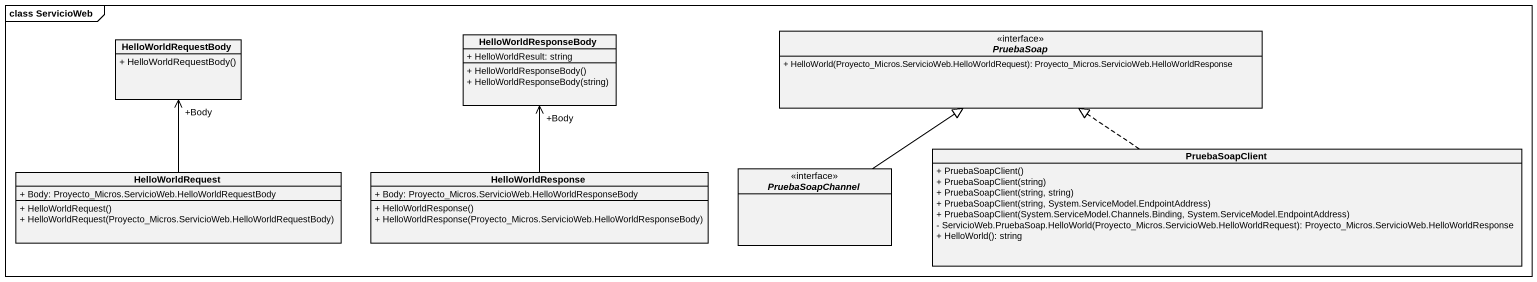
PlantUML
@startuml
mainframe class ServicioWeb
hide circle
hide empty members
skinparam classAttributeIconSize 0
class HelloWorldRequestBody {
  + HelloWorldRequestBody()
}
class HelloWorldResponseBody {
  + HelloWorldResult: string
  + HelloWorldResponseBody()
  + HelloWorldResponseBody(string)
}
interface PruebaSoap {
  + HelloWorld(Proyecto_Micros.ServicioWeb.HelloWorldRequest): Proyecto_Micros.ServicioWeb.HelloWorldResponse
}
class HelloWorldRequest {
  + Body: Proyecto_Micros.ServicioWeb.HelloWorldRequestBody
  + HelloWorldRequest()
  + HelloWorldRequest(Proyecto_Micros.ServicioWeb.HelloWorldRequestBody)
}
class HelloWorldResponse {
  + Body: Proyecto_Micros.ServicioWeb.HelloWorldResponseBody
  + HelloWorldResponse()
  + HelloWorldResponse(Proyecto_Micros.ServicioWeb.HelloWorldResponseBody)
}
interface PruebaSoapChannel
class PruebaSoapClient {
  + PruebaSoapClient()
  + PruebaSoapClient(string)
  + PruebaSoapClient(string, string)
  + PruebaSoapClient(string, System.ServiceModel.EndpointAddress)
  + PruebaSoapClient(System.ServiceModel.Channels.Binding, System.ServiceModel.EndpointAddress)
  - ServicioWeb.PruebaSoap.HelloWorld(Proyecto_Micros.ServicioWeb.HelloWorldRequest): Proyecto_Micros.ServicioWeb.HelloWorldResponse
  + HelloWorld(): string
}
HelloWorldRequest -up-> "+Body" HelloWorldRequestBody
HelloWorldResponse -up-> "+Body" HelloWorldResponseBody
PruebaSoapChannel -up-|> PruebaSoap
PruebaSoapClient .up.|> PruebaSoap
@enduml
